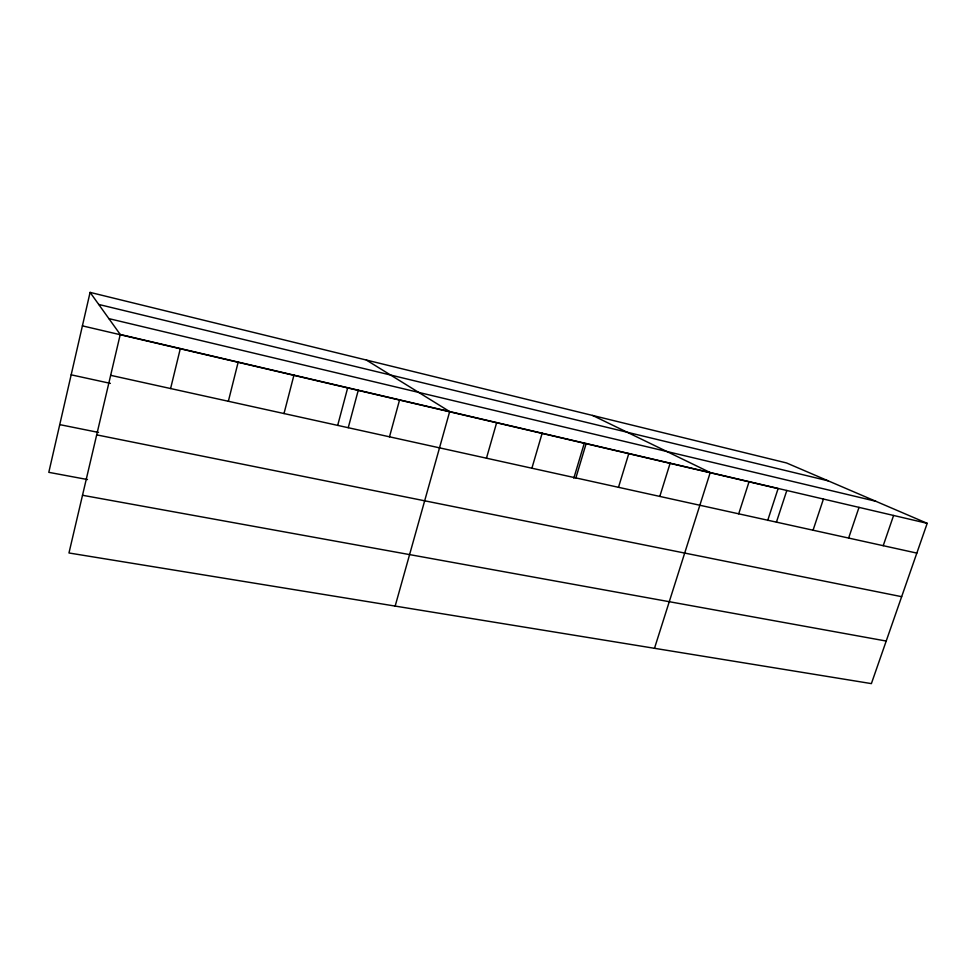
<?xml version="1.0" encoding="UTF-8"?>
<svg xmlns="http://www.w3.org/2000/svg" width="976" height="976" viewBox="0 0 976 976"><rect width="100%" height="100%" fill="white"/><g stroke="black" fill="none" stroke-linecap="round" stroke-linejoin="round"><path stroke-width="1.46" d="M90.085 292.385L120.243 334.487L68.967 552.977L871.385 683.615L927.2 523.331L786.497 462.941L90.085 292.385L48.8 472.335L87.474 479.545M170.605 388.533L180.328 348.554M228.36 401.27L238.181 362.096M284.004 413.543L293.947 375.138M337.684 425.377L347.712 387.716M348.261 427.647L358.229 390.388M389.497 436.809L399.587 399.867M395.158 606.084L449.68 411.579L366.354 360.046M486.463 458.195L496.674 422.584M531.896 468.212L542.156 433.222M573.815 478.191L584.27 443.275M575.877 477.911L586.173 443.519M618.491 487.305L628.825 453.498M659.8 496.418L670.146 463.173M654.493 648.296L710.223 472.555L592.591 415.447M738.71 513.815L749.092 481.644M767.697 520.452L778.104 488.61L82.411 325.862M776.432 522.136L786.815 490.477M813.057 530.212L823.439 499.041M848.632 538.057L859.014 507.374M883.219 545.682L893.589 515.462M82.509 495.271L886.208 641.049M96.685 434.869L901.653 596.678M59.743 424.621L98.527 432.441M71.175 374.821L110.373 383.373M110.654 375.321L916.83 553.099M120.243 334.487L927.2 523.331M108.885 318.627L875.765 501.249M98.722 304.451L828.185 480.839"/></g></svg>
